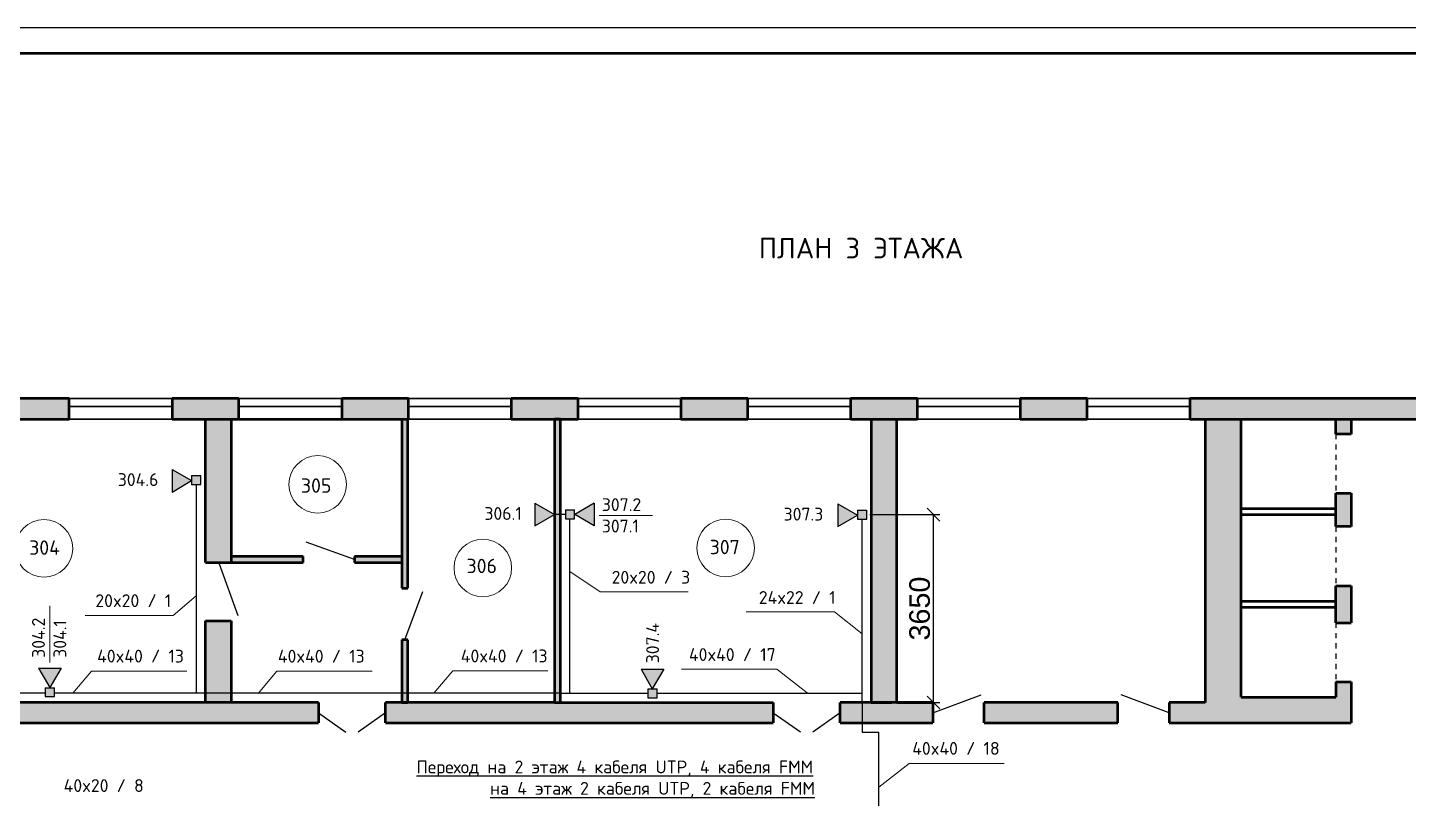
# Model space of a CAD drawing. Header units: millimetres. Extents: x -1090 to -245, y 2149 to 3399.
# Drawn here: x -817.8 to -549.2, y 2593.1 to 2743.1 of the extents above; entities that cross this region are included whole.
import ezdxf

# ---------------------------------------------------------------- set-up
doc = ezdxf.new("R2010")
doc.units = ezdxf.units.MM
doc.linetypes.add('JIS_02_1.0', pattern=[2, 1, -1])
for name, color, linetype, lineweight in [('LAN SKS', 200, 'Continuous', 25), ('lines', 246, 'Continuous', 9), ('Names', 40, 'Continuous', 13), ('NUM Room', 13, 'Continuous', 13), ('Окна', 2, 'Continuous', 30), ('Стенки', 3, 'Continuous', 50)]:
    doc.layers.add(name, color=color, linetype=linetype, lineweight=lineweight)
for name, color, linetype in [('Ramka', 7, 'Continuous'), ('rozetki', 7, 'Continuous'), ('размеры', 130, 'Continuous')]:
    doc.layers.add(name, color=color, linetype=linetype)
doc.styles.add('lenka', font='isocpeur.ttf')
doc.styles.get("Standard").update_dxf_attribs({"font": 'arial.ttf'})
doc.dimstyles.new('100', dxfattribs={"dimtxt": 4, "dimasz": 2.5, "dimexe": 1.25, "dimexo": 0.625, "dimtad": 1, "dimdec": 0, "dimlfac": 100, "dimtxsty": 'Standard', "dimblk": 'OBLIQUE', "dimcen": 2.5, "dimadec": 0, "dimazin": 0, "dimtfac": 1, "dimtdec": 0, "dimtmove": 0, "dimatfit": 3, "dimldrblk": 'OPEN90', "dimfxl": 1, "dimarcsym": 0})

# ---------------------------------------------------------------- blocks, each defined once
blk = doc.blocks.new('_Oblique')
at = {"color": 0, "linetype": 'ByBlock', "lineweight": -2}
blk.add_line((-0.5, -0.5), (0.5, 0.5), dxfattribs=at)
blk = doc.blocks.new('*D36')
at = {"layer": 'размеры', "color": 0, "lineweight": -2, "transparency": 16777216}
for p, q in [((-653.94, 2648.3), (-640.33, 2648.3)), ((-641.58, 2611.77), (-641.58, 2648.3)), ((-648.07, 2611.77), (-640.33, 2611.77))]:
    blk.add_line(p, q, dxfattribs=at)
at = {"layer": 'размеры', "color": 0, "lineweight": -2, "transparency": 16777216, "xscale": 2.5, "yscale": 2.5, "zscale": 2.5}
for p, rotation in [((-641.58, 2648.3), 90), ((-641.58, 2611.77), 270)]:
    blk.add_blockref('_Oblique', p, dxfattribs=dict(at, rotation=rotation))
at = {"layer": 'размеры', "color": 0, "transparency": 16777216, "insert": (-644.25, 2630.03), "char_height": 4, "attachment_point": 5, "rotation": 90}
blk.add_mtext('3650', dxfattribs=at)
blk = doc.blocks.new('_Open90')
at = {"color": 0, "linetype": 'ByBlock', "lineweight": -2}
for p, q in [((0, 0), (-1, 0)), ((-0.5, 0.5), (0, 0)), ((0, 0), (-0.5, -0.5))]:
    blk.add_line(p, q, dxfattribs=at)

msp = doc.modelspace()

# ---------------------------------------------------------------- hatches: boundary and pattern name
at = {"ltscale": 60}
h = msp.add_hatch(dxfattribs=at)
h.set_pattern_fill('ANSI35', color=0, scale=0.7, style=0)
h.set_pattern_definition([(45, (-878.657, 2585.9686), (-3.14309, 3.14309), []), (45, (-875.514, 2585.9686), (-3.14309, 3.14309), [5.55625, -1.11125, 0, -1.11125])])
edge = h.paths.add_edge_path()
edge.add_line((-908.688, 2666.773), (-908.688, 2670.773))
edge.add_arc((-899.803, 2621.673), 49.897, 100.25723, 168.439)
edge.add_line((-948.688, 2631.673), (-947.188, 2631.673))
edge.add_line((-947.188, 2631.673), (-944.688, 2631.673))
edge.add_arc((-899.827, 2621.673), 45.962, 101.11588, 167.43367, ccw=False)
h.paths.add_polyline_path([(-875.688, 2670.773), (-888.688, 2670.773), (-888.688, 2666.773), (-875.688, 2666.773)])
h.paths.add_polyline_path([(-842.688, 2670.773), (-855.688, 2670.773), (-855.688, 2666.773), (-842.688, 2666.773)])
h.paths.add_polyline_path([(-809.688, 2670.773), (-822.688, 2670.773), (-822.688, 2666.773), (-809.688, 2666.773)])
h.paths.add_polyline_path([(-776.688, 2670.773), (-789.688, 2670.773), (-789.688, 2666.773), (-776.688, 2666.773)])
h.paths.add_polyline_path([(-743.688, 2670.773), (-756.688, 2670.773), (-756.688, 2666.773), (-743.688, 2666.773)])
h.paths.add_polyline_path([(-710.688, 2670.773), (-723.688, 2670.773), (-723.688, 2666.773), (-710.688, 2666.773)])
h.paths.add_polyline_path([(-677.688, 2670.773), (-690.688, 2670.773), (-690.688, 2666.773), (-677.688, 2666.773)])
h.paths.add_polyline_path([(-644.688, 2670.773), (-657.688, 2670.773), (-657.688, 2666.773), (-644.688, 2666.773)])
h.paths.add_polyline_path([(-611.688, 2670.773), (-624.688, 2670.773), (-624.688, 2666.773), (-611.688, 2666.773)])
h.paths.add_polyline_path([(-545.688, 2670.773), (-578.688, 2670.773), (-591.688, 2670.773), (-591.688, 2666.773), (-588.688, 2666.773), (-578.688, 2666.773), (-545.688, 2666.773)])
h.paths.add_polyline_path([(-512.688, 2670.773), (-525.688, 2670.773), (-525.688, 2666.773), (-512.688, 2666.773)])
h.paths.add_polyline_path([(-479.688, 2670.773), (-492.688, 2670.773), (-492.688, 2666.773), (-479.688, 2666.773)])
h.paths.add_polyline_path([(-446.688, 2670.773), (-459.688, 2670.773), (-459.688, 2666.773), (-446.688, 2666.773)])
edge = h.paths.add_edge_path()
edge.add_line((-426.688, 2670.773), (-426.688, 2666.773))
edge.add_arc((-435.55, 2621.673), 45.962, 12.56633, 78.88412, ccw=False)
edge.add_line((-390.688, 2631.673), (-386.688, 2631.673))
edge.add_arc((-435.573, 2621.673), 49.897, 11.561, 79.74277)
h.paths.add_polyline_path([(-386.774, 2611.673), (-386.688, 2611.673), (-386.688, 2622.673), (-390.688, 2622.673), (-390.688, 2611.673), (-438.888, 2611.673), (-438.888, 2607.673), (-386.774, 2607.951), (-386.774, 2611.858)])
edge = h.paths.add_edge_path()
edge.add_line((-386.688, 2561.873), (-388.188, 2561.873))
edge.add_line((-388.188, 2561.873), (-390.688, 2561.873))
edge.add_arc((-437.98, 2571.873), 48.337, 283.50918, 348.06047, ccw=False)
edge.add_line((-426.688, 2524.873), (-426.688, 2520.873))
edge.add_arc((-437.951, 2571.873), 52.229, 282.45295, 348.96169)
h.paths.add_polyline_path([(-446.688, 2524.873), (-459.688, 2524.873), (-459.688, 2520.873), (-446.688, 2520.873)])
h.paths.add_polyline_path([(-479.688, 2524.873), (-492.688, 2524.873), (-492.688, 2520.873), (-479.688, 2520.873)])
h.paths.add_polyline_path([(-512.688, 2524.873), (-525.688, 2524.873), (-525.688, 2520.873), (-512.688, 2520.873)])
h.paths.add_polyline_path([(-547.688, 2524.873), (-560.688, 2524.873), (-560.688, 2520.873), (-547.688, 2520.873)])
h.paths.add_polyline_path([(-580.688, 2524.873), (-593.688, 2524.873), (-593.688, 2520.873), (-580.688, 2520.873)])
h.paths.add_polyline_path([(-613.688, 2524.873), (-617.688, 2524.873), (-626.688, 2524.873), (-626.688, 2520.873), (-613.688, 2520.873)])
h.paths.add_polyline_path([(-646.688, 2524.873), (-659.688, 2524.873), (-659.688, 2520.873), (-646.688, 2520.873)])
h.paths.add_polyline_path([(-679.688, 2524.873), (-692.688, 2524.873), (-692.688, 2520.873), (-679.688, 2520.873)])
h.paths.add_polyline_path([(-712.688, 2524.873), (-725.688, 2524.873), (-725.688, 2520.873), (-712.688, 2520.873)])
h.paths.add_polyline_path([(-745.688, 2524.873), (-758.688, 2524.873), (-758.688, 2520.873), (-745.688, 2520.873)])
h.paths.add_polyline_path([(-778.688, 2524.873), (-791.688, 2524.873), (-791.688, 2520.873), (-778.688, 2520.873)])
h.paths.add_polyline_path([(-811.688, 2524.873), (-824.688, 2524.873), (-824.688, 2520.873), (-811.688, 2520.873)])
h.paths.add_polyline_path([(-844.688, 2524.873), (-857.688, 2524.873), (-857.688, 2520.873), (-844.688, 2520.873)])
h.paths.add_polyline_path([(-877.688, 2524.873), (-890.688, 2524.873), (-890.688, 2520.873), (-877.688, 2520.873)])
edge = h.paths.add_edge_path()
edge.add_line((-944.688, 2561.873), (-948.688, 2561.873))
edge.add_arc((-896.78, 2571.873), 52.862, 190.90438, 254.74613)
edge.add_line((-910.688, 2520.873), (-910.688, 2522.873))
edge.add_line((-910.688, 2522.873), (-910.688, 2524.873))
edge.add_arc((-896.674, 2571.873), 49.045, 191.76479, 253.3962, ccw=False)
h.paths.add_polyline_path([(-399.107, 2585.873), (-399.107, 2581.969), (-390.688, 2581.873), (-390.688, 2570.873), (-386.688, 2570.873), (-386.688, 2594.865), (-390.774, 2622.858), (-390.751, 2586.058)])
h.paths.add_polyline_path([(-906.635, 2585.921), (-906.635, 2582.017), (-893.657, 2581.873), (-893.657, 2585.873)])
h.paths.add_polyline_path([(-906.635, 2582.017), (-906.635, 2585.921), (-944.78, 2586.058), (-944.774, 2622.858), (-948.774, 2622.858), (-948.688, 2570.873), (-944.688, 2570.873), (-944.688, 2581.873)])
h = msp.add_hatch(dxfattribs=at)
h.set_pattern_fill('ANSI35', color=0, scale=0.7, style=0)
h.paths.add_polyline_path([(-899.818, 2611.769), (-944.693, 2611.769), (-944.693, 2622.769), (-948.693, 2622.769), (-948.693, 2611.769), (-948.756, 2611.769), (-948.756, 2607.769), (-946.693, 2607.769), (-916.328, 2607.769), (-899.818, 2607.769)])
h.paths.add_polyline_path([(-870.693, 2611.769), (-886.818, 2611.769), (-886.818, 2607.769), (-870.693, 2607.769)])
h.paths.add_polyline_path([(-761.191, 2611.769), (-811.643, 2611.769), (-857.693, 2611.769), (-857.693, 2607.769), (-811.643, 2607.769), (-761.191, 2607.768)])
h.paths.add_polyline_path([(-672.747, 2611.769), (-715.293, 2611.769), (-748.191, 2611.768), (-748.191, 2607.769), (-672.747, 2607.769)])
h.paths.add_polyline_path([(-655.465, 2611.769), (-659.747, 2611.769), (-659.747, 2607.769), (-655.465, 2607.769)])
h.paths.add_polyline_path([(-641.693, 2611.769), (-648.693, 2611.769), (-655.465, 2611.769), (-655.465, 2611.769), (-655.465, 2607.769), (-641.693, 2607.769)])
h.paths.add_polyline_path([(-605.693, 2611.769), (-631.693, 2611.769), (-631.693, 2607.769), (-605.693, 2607.769)])
h.paths.add_polyline_path([(-560.306, 2615.769), (-563.306, 2615.769), (-563.306, 2612.769), (-581.693, 2612.769), (-581.693, 2666.869), (-588.693, 2666.869), (-588.693, 2611.769), (-595.693, 2611.769), (-595.693, 2607.769), (-560.306, 2607.769)])
h.paths.add_polyline_path([(-560.306, 2634.469), (-563.306, 2634.469), (-563.306, 2631.469), (-563.306, 2627.269), (-560.306, 2627.269)], flags=17)
h.paths.add_polyline_path([(-560.306, 2652.469), (-563.306, 2652.469), (-563.306, 2649.469), (-563.306, 2645.969), (-560.306, 2645.969)])
h.paths.add_polyline_path([(-560.306, 2666.869), (-563.306, 2666.869), (-563.306, 2663.969), (-560.306, 2663.969)], flags=17)
h.paths.add_polyline_path([(-485.893, 2666.869), (-490.893, 2666.869), (-490.893, 2628.769), (-485.893, 2628.769)])
h.paths.add_polyline_path([(-485.893, 2622.769), (-490.893, 2622.769), (-490.893, 2607.769), (-475.893, 2607.769), (-448.893, 2607.769), (-448.893, 2611.769), (-465.893, 2611.769), (-485.893, 2611.769)])
h.paths.add_polyline_path([(-409.107, 2585.969), (-499.693, 2585.969), (-529.693, 2585.969), (-529.693, 2581.969), (-499.693, 2581.969), (-417.393, 2581.969), (-409.107, 2581.969), (-409.107, 2583.969)])
h.paths.add_polyline_path([(-542.693, 2585.969), (-588.693, 2585.969), (-623.991, 2585.969), (-627.545, 2581.969), (-575.693, 2581.969), (-558.693, 2581.969), (-542.693, 2581.969)])
h.paths.add_polyline_path([(-623.991, 2585.969), (-634.993, 2585.969), (-634.993, 2581.969), (-627.545, 2581.969)])
h.paths.add_polyline_path([(-647.993, 2585.969), (-652.215, 2585.969), (-652.215, 2581.983), (-647.993, 2581.983)])
h.paths.add_polyline_path([(-652.215, 2585.969), (-660.081, 2585.969), (-657.493, 2581.983), (-652.215, 2581.983)])
h.paths.add_polyline_path([(-660.081, 2585.969), (-668.377, 2585.969), (-668.377, 2581.983), (-657.493, 2581.983)])
h.paths.add_polyline_path([(-683.377, 2585.955), (-683.377, 2585.969), (-878.657, 2585.955), (-878.657, 2581.982), (-683.377, 2581.994), (-683.377, 2581.982)])
h.paths.add_polyline_path([(-878.657, 2585.955), (-878.657, 2585.969), (-878.657, 2581.969), (-878.657, 2581.982)])
h = msp.add_hatch(dxfattribs=at)
h.set_pattern_fill('ANSI35', color=0, scale=0.7, style=0)
h.paths.add_polyline_path([(-909.693, 2647.661), (-910.893, 2647.661), (-910.893, 2629.769), (-909.693, 2629.769)])
h.paths.add_polyline_path([(-909.693, 2619.769), (-910.893, 2619.769), (-910.893, 2611.769), (-909.693, 2611.769)])
h.paths.add_polyline_path([(-877.693, 2666.869), (-878.893, 2666.869), (-878.893, 2613.57), (-877.693, 2613.57)])
h.paths.add_polyline_path([(-877.693, 2613.57), (-878.893, 2613.57), (-878.893, 2611.769), (-877.693, 2611.769)])
h.paths.add_polyline_path([(-846.093, 2666.869), (-847.293, 2666.869), (-847.293, 2627.669), (-847.293, 2613.57), (-846.093, 2613.57), (-846.093, 2628.869), (-846.093, 2632.374), (-846.11, 2632.384), (-846.093, 2632.393)])
h.paths.add_polyline_path([(-846.093, 2613.57), (-847.293, 2613.57), (-847.293, 2611.769), (-846.093, 2611.769)])
h.paths.add_polyline_path([(-778.193, 2666.869), (-783.193, 2666.869), (-783.193, 2638.969), (-778.193, 2638.969), (-778.193, 2640.169)])
h.paths.add_polyline_path([(-778.193, 2627.669), (-783.193, 2627.669), (-783.193, 2613.57), (-778.193, 2613.57)])
h.paths.add_polyline_path([(-778.193, 2613.57), (-783.193, 2613.57), (-783.193, 2611.769), (-780.693, 2611.769), (-778.193, 2611.769)])
h.paths.add_polyline_path([(-764.193, 2640.169), (-778.193, 2640.169), (-778.193, 2638.969), (-764.193, 2638.969)])
h.paths.add_polyline_path([(-744.993, 2640.169), (-754.193, 2640.169), (-754.193, 2638.969), (-744.993, 2638.969)])
h.paths.add_polyline_path([(-743.793, 2666.869), (-744.993, 2666.869), (-744.993, 2633.969), (-743.793, 2633.969)])
h.paths.add_polyline_path([(-743.793, 2623.969), (-744.993, 2623.969), (-744.993, 2613.57), (-743.793, 2613.57)])
h.paths.add_polyline_path([(-743.793, 2613.57), (-744.993, 2613.57), (-744.993, 2611.769), (-743.793, 2611.769)])
h.paths.add_polyline_path([(-714.093, 2666.869), (-715.293, 2666.869), (-715.293, 2648.343), (-714.093, 2648.343)])
h.paths.add_polyline_path([(-714.093, 2648.343), (-715.291, 2648.343), (-715.293, 2648.342), (-715.293, 2613.57), (-714.093, 2613.57)])
h.paths.add_polyline_path([(-714.093, 2613.57), (-715.293, 2613.57), (-715.293, 2611.769), (-714.093, 2611.769)])
h.paths.add_polyline_path([(-648.693, 2666.869), (-653.693, 2666.869), (-653.693, 2611.769), (-649.693, 2611.769), (-648.693, 2611.769)])
h.paths.add_polyline_path([(-451.893, 2642.969), (-453.093, 2642.969), (-453.093, 2637.969), (-484.121, 2637.969), (-484.121, 2636.769), (-453.093, 2636.769), (-453.093, 2628.769), (-451.893, 2628.769)])
h.paths.add_polyline_path([(-451.893, 2666.869), (-453.093, 2666.869), (-453.093, 2652.969), (-451.893, 2652.969)])
h.paths.add_polyline_path([(-484.121, 2637.969), (-485.893, 2637.969), (-485.893, 2636.769), (-484.121, 2636.769)])
h.paths.add_polyline_path([(-451.893, 2618.769), (-453.093, 2618.769), (-453.093, 2613.541), (-451.893, 2613.541)])
h.paths.add_polyline_path([(-451.893, 2613.541), (-453.093, 2613.541), (-453.093, 2611.769), (-451.893, 2611.769)])
at = {"layer": 'rozetki', "lineweight": 9}
h = msp.add_hatch(color=0, dxfattribs=at)
h.paths.add_polyline_path([(-910.924, 2647.668), (-914.731, 2649.847), (-914.731, 2645.431)])
h.paths.add_polyline_path([(-903.179, 2649.841), (-906.983, 2647.664), (-906.983, 2647.661), (-903.179, 2645.425)])
h.paths.add_polyline_path([(-881.619, 2657.859), (-885.426, 2660.037), (-885.426, 2655.621)])
h.paths.add_polyline_path([(-850.022, 2647.39), (-853.828, 2649.568), (-853.828, 2645.152)])
h.paths.add_polyline_path([(-842.304, 2634.562), (-846.093, 2632.393), (-846.093, 2632.374), (-842.304, 2630.146)])
h.paths.add_polyline_path([(-842.212, 2654.453), (-846.019, 2652.275), (-842.212, 2650.037)])
h.paths.add_polyline_path([(-811.244, 2618.454), (-815.66, 2618.454), (-813.482, 2614.648)])
h.paths.add_polyline_path([(-789.698, 2657.107), (-789.698, 2652.691), (-785.892, 2654.929)])
h.paths.add_polyline_path([(-715.293, 2648.342), (-719.1, 2650.52), (-719.1, 2646.104)])
h.paths.add_polyline_path([(-707.56, 2650.521), (-711.366, 2648.343), (-707.56, 2646.105)])
h.paths.add_polyline_path([(-696.265, 2614.405), (-694.028, 2618.211), (-698.444, 2618.211)])
h.paths.add_polyline_path([(-656.376, 2648.211), (-660.182, 2650.39), (-660.182, 2645.974)])
h.paths.add_polyline_path([(-477.576, 2641.786), (-481.992, 2641.786), (-479.814, 2637.979)])
h.paths.add_polyline_path([(-421.821, 2662.293), (-425.177, 2659.469), (-421.03, 2657.949)])
h.paths.add_polyline_path([(-411.928, 2618.238), (-416.344, 2618.238), (-414.165, 2614.432)])
h.paths.add_polyline_path([(-425.094, 2535.622), (-425.094, 2531.206), (-421.288, 2533.443)])
h.paths.add_polyline_path([(-494.974, 2532.555), (-498.78, 2534.734), (-498.78, 2530.318)])
h.paths.add_polyline_path([(-616.898, 2557.941), (-620.693, 2555.769), (-620.693, 2555.757), (-616.898, 2553.525)])
h.paths.add_polyline_path([(-665.521, 2534.533), (-661.715, 2536.771), (-665.521, 2538.949)])
h.paths.add_polyline_path([(-715.97, 2531.474), (-720.386, 2531.474), (-718.207, 2527.667)])
h.paths.add_polyline_path([(-743.529, 2554.087), (-743.529, 2558.503), (-747.335, 2556.325)])
h.paths.add_polyline_path([(-718.179, 2579.311), (-720.357, 2575.504), (-715.941, 2575.504)])
h.paths.add_polyline_path([(-849.99, 2542.195), (-853.796, 2544.374), (-853.796, 2539.958)])
h.paths.add_polyline_path([(-853.815, 2571.837), (-853.815, 2567.421), (-850.009, 2569.659)])
h.paths.add_polyline_path([(-918.358, 2581.951), (-920.537, 2578.145), (-916.121, 2578.145)])
h.paths.add_polyline_path([(-881.618, 2531.455), (-886.033, 2531.455), (-883.855, 2527.648)])
at = {"layer": 'rozetki'}
h = msp.add_hatch(color=0, dxfattribs=at)
h.paths.add_polyline_path([(-906.983, 2646.808), (-906.983, 2647.661), (-906.985, 2647.662), (-906.983, 2647.664), (-906.983, 2648.552), (-908.783, 2648.552), (-908.783, 2646.808)])
h.paths.add_polyline_path([(-881.611, 2657.076), (-879.811, 2657.076), (-879.811, 2658.82), (-881.611, 2658.82)])
h.paths.add_polyline_path([(-848.213, 2648.351), (-850.013, 2648.351), (-850.013, 2646.607), (-848.213, 2646.607)])
h.paths.add_polyline_path([(-843.385, 2614.46), (-845.185, 2614.46), (-845.185, 2612.716), (-843.385, 2612.716)])
h.paths.add_polyline_path([(-812.565, 2614.641), (-814.365, 2614.641), (-814.365, 2612.897), (-812.565, 2612.897)])
h.paths.add_polyline_path([(-784.084, 2654.146), (-784.084, 2655.89), (-785.884, 2655.89), (-785.884, 2654.146)])
h.paths.add_polyline_path([(-713.183, 2649.209), (-713.183, 2647.465), (-711.383, 2647.465), (-711.383, 2649.209)])
h.paths.add_polyline_path([(-695.349, 2614.398), (-697.149, 2614.398), (-697.149, 2612.654), (-695.349, 2612.654)])
h.paths.add_polyline_path([(-654.567, 2649.173), (-656.367, 2649.173), (-656.367, 2647.429), (-654.567, 2647.429)])
h.paths.add_polyline_path([(-483.194, 2640.605), (-484.994, 2640.605), (-484.994, 2638.861), (-483.194, 2638.861)])
h.paths.add_polyline_path([(-420.373, 2663.622), (-422.063, 2664.242), (-422.664, 2662.604), (-420.973, 2661.985)])
h.paths.add_polyline_path([(-413.248, 2614.425), (-415.049, 2614.425), (-415.049, 2612.681), (-413.248, 2612.681)])
h.paths.add_polyline_path([(-421.28, 2532.66), (-419.479, 2532.66), (-419.479, 2534.404), (-421.28, 2534.404)])
h.paths.add_polyline_path([(-493.165, 2531.772), (-493.165, 2533.516), (-494.965, 2533.516), (-494.965, 2531.772)])
h.paths.add_polyline_path([(-618.02, 2579.324), (-618.02, 2581.068), (-619.82, 2581.068), (-619.82, 2579.324)])
h.paths.add_polyline_path([(-717.276, 2581.057), (-719.076, 2581.057), (-719.076, 2579.313), (-717.276, 2579.313)])
h.paths.add_polyline_path([(-747.353, 2555.447), (-747.353, 2557.191), (-749.153, 2557.191), (-749.153, 2555.447)])
h.paths.add_polyline_path([(-717.29, 2525.916), (-717.29, 2527.66), (-719.091, 2527.66), (-719.091, 2525.916)])
h.paths.add_polyline_path([(-850, 2570.62), (-850, 2568.876), (-848.2, 2568.876), (-848.2, 2570.62)])
h.paths.add_polyline_path([(-849.982, 2543.156), (-849.982, 2541.412), (-848.182, 2541.412), (-848.182, 2543.156)])
h.paths.add_polyline_path([(-882.938, 2525.897), (-882.938, 2527.641), (-884.738, 2527.641), (-884.738, 2525.897)])
h.paths.add_polyline_path([(-895.653, 2581.082), (-897.453, 2581.082), (-897.453, 2579.338), (-895.653, 2579.338)])

# ---------------------------------------------------------------- linework, layer by layer
at = {"color": 0, "linetype": 'JIS_02_1.0'}
for p, q in [((-563.306, 2663.969), (-563.306, 2652.469)), ((-563.306, 2645.969), (-563.306, 2634.469)), ((-563.306, 2627.269), (-563.306, 2615.769))]:
    msp.add_line(p, q, dxfattribs=at)
at = {"color": 0}
for p, q in [((-754.193, 2639.569), (-763.601, 2642.96)), ((-780.604, 2638.899), (-776.873, 2628.695)), ((-744.393, 2623.969), (-740.906, 2633.341)), ((-641.693, 2609.769), (-632.321, 2613.257)), ((-595.693, 2609.769), (-605.064, 2613.26)), ((-761.191, 2609.749), (-755.871, 2606.013)), ((-748.191, 2609.749), (-753.497, 2605.996)), ((-672.747, 2609.769), (-667.425, 2606.038)), ((-659.747, 2609.769), (-665.046, 2606.004))]:
    msp.add_line(p, q, dxfattribs=at)
at = {"layer": 'LAN SKS', "color": 0}
for p, q in [((-784.995, 2654.146), (-784.995, 2613.57)), ((-713.183, 2648.343), (-715.295, 2648.343)), ((-712.292, 2613.57), (-712.292, 2647.465)), ((-655.465, 2611.769), (-655.465, 2647.429)), ((-814.365, 2613.57), (-843.385, 2613.57)), ((-714.093, 2613.57), (-812.565, 2613.57)), ((-714.093, 2613.57), (-697.149, 2613.57)), ((-695.349, 2613.57), (-655.465, 2613.57)), ((-655.465, 2611.769), (-655.465, 2605.996)), ((-655.465, 2605.996), (-652.215, 2605.996)), ((-652.215, 2580.193), (-652.215, 2605.996))]:
    msp.add_line(p, q, dxfattribs=at)
at = {"layer": 'lines', "color": 0}
for p, q in [((-706.631, 2648.131), (-696.218, 2648.131)), ((-706.438, 2633.317), (-712.341, 2637.257)), ((-789.443, 2628.701), (-784.995, 2632.509)), ((-706.438, 2633.317), (-689.267, 2633.317)), ((-813.467, 2619.518), (-813.467, 2630.594)), ((-806.614, 2628.701), (-789.443, 2628.701)), ((-677.999, 2629.377), (-660.828, 2629.377)), ((-660.828, 2629.377), (-655.465, 2625.135)), ((-805.36, 2617.86), (-809.001, 2613.539)), ((-805.36, 2617.86), (-786.833, 2617.86)), ((-769.298, 2617.842), (-772.939, 2613.522)), ((-769.298, 2617.842), (-750.771, 2617.842)), ((-735.099, 2617.89), (-738.74, 2613.57)), ((-735.099, 2617.89), (-716.572, 2617.89)), ((-690.578, 2618.265), (-672.051, 2618.265)), ((-672.051, 2618.265), (-666.157, 2613.664)), ((-646.321, 2599.91), (-652.215, 2595.309)), ((-627.794, 2599.91), (-646.321, 2599.91))]:
    msp.add_line(p, q, dxfattribs=at)
at = {"layer": 'NUM Room', "color": 0}
for centre in [(-761.34, 2654.191), (-814.61, 2641.735), (-682.009, 2641.836), (-729.237, 2637.928)]:
    msp.add_circle(centre, 5.6, dxfattribs=at)
at = {"layer": 'Ramka', "color": 0, "linetype": 'Continuous'}
msp.add_line((-1086.198, 2743.056), (-245.198, 2743.056), dxfattribs=at)
at = {"layer": 'Ramka', "color": 0, "lineweight": 50}
msp.add_line((-1066.198, 2738.056), (-250.198, 2738.056), dxfattribs=at)
at = {"layer": 'rozetki', "color": 0}
for p, q in [((-789.698, 2657.107), (-789.698, 2652.691)), ((-789.698, 2657.107), (-785.892, 2654.929)), ((-789.698, 2652.691), (-785.892, 2654.929)), ((-785.884, 2655.89), (-785.884, 2654.146)), ((-785.884, 2655.89), (-784.084, 2655.89)), ((-785.884, 2654.146), (-784.084, 2654.146)), ((-784.084, 2654.146), (-784.084, 2655.89)), ((-719.1, 2650.52), (-719.1, 2646.104)), ((-719.1, 2650.52), (-715.293, 2648.342)), ((-713.183, 2649.209), (-711.383, 2649.209)), ((-713.183, 2649.209), (-713.183, 2647.465)), ((-711.383, 2647.465), (-711.383, 2649.209)), ((-707.56, 2650.521), (-711.366, 2648.343)), ((-707.56, 2650.521), (-707.56, 2646.105)), ((-660.182, 2650.39), (-660.182, 2645.974)), ((-660.182, 2650.39), (-656.376, 2648.211)), ((-656.367, 2649.173), (-656.367, 2647.429)), ((-656.367, 2649.173), (-654.567, 2649.173)), ((-654.567, 2647.429), (-654.567, 2649.173)), ((-719.1, 2646.104), (-715.293, 2648.342)), ((-713.183, 2647.465), (-711.383, 2647.465)), ((-707.56, 2646.105), (-711.366, 2648.343)), ((-660.182, 2645.974), (-656.376, 2648.211)), ((-656.367, 2647.429), (-654.567, 2647.429)), ((-815.66, 2618.454), (-811.244, 2618.454)), ((-815.66, 2618.454), (-813.482, 2614.648)), ((-811.244, 2618.454), (-813.482, 2614.648)), ((-698.444, 2618.211), (-694.028, 2618.211)), ((-698.444, 2618.211), (-696.265, 2614.405)), ((-694.028, 2618.211), (-696.265, 2614.405)), ((-814.365, 2614.641), (-814.365, 2612.897)), ((-814.365, 2614.641), (-812.565, 2614.641)), ((-812.565, 2612.897), (-812.565, 2614.641)), ((-697.149, 2614.398), (-697.149, 2612.654)), ((-697.149, 2614.398), (-695.349, 2614.398)), ((-695.349, 2612.654), (-695.349, 2614.398)), ((-814.365, 2612.897), (-812.565, 2612.897)), ((-697.149, 2612.654), (-695.349, 2612.654))]:
    msp.add_line(p, q, dxfattribs=at)
at = {"layer": 'Окна', "color": 0}
for p, q in [((-809.693, 2670.869), (-789.693, 2670.869)), ((-776.693, 2670.869), (-756.693, 2670.869)), ((-743.693, 2670.869), (-723.693, 2670.869)), ((-710.693, 2670.869), (-690.693, 2670.869)), ((-677.693, 2670.869), (-657.693, 2670.869)), ((-644.693, 2670.869), (-624.693, 2670.869)), ((-611.693, 2670.869), (-591.693, 2670.869)), ((-809.693, 2669.369), (-789.693, 2669.369)), ((-776.693, 2669.369), (-756.693, 2669.369)), ((-743.693, 2669.369), (-723.693, 2669.369)), ((-710.693, 2669.369), (-690.693, 2669.369)), ((-677.693, 2669.369), (-657.693, 2669.369)), ((-644.693, 2669.369), (-624.693, 2669.369)), ((-611.693, 2669.369), (-591.693, 2669.369)), ((-789.693, 2666.869), (-809.693, 2666.869)), ((-756.693, 2666.869), (-776.693, 2666.869)), ((-723.693, 2666.869), (-743.693, 2666.869)), ((-690.693, 2666.869), (-710.693, 2666.869)), ((-657.693, 2666.869), (-677.693, 2666.869)), ((-624.693, 2666.869), (-644.693, 2666.869)), ((-591.693, 2666.869), (-611.693, 2666.869))]:
    msp.add_line(p, q, dxfattribs=at)
at = {"layer": 'Стенки', "color": 0}
for p, q in [((-809.693, 2670.869), (-822.693, 2670.869)), ((-809.693, 2666.869), (-809.693, 2670.869)), ((-789.693, 2670.869), (-789.693, 2666.869)), ((-776.693, 2670.869), (-789.693, 2670.869)), ((-776.693, 2666.869), (-776.693, 2670.869)), ((-756.693, 2670.869), (-756.693, 2666.869)), ((-743.693, 2670.869), (-756.693, 2670.869)), ((-743.693, 2666.869), (-743.693, 2670.869)), ((-723.693, 2670.869), (-723.693, 2666.869)), ((-710.693, 2670.869), (-723.693, 2670.869)), ((-710.693, 2666.869), (-710.693, 2670.869)), ((-690.693, 2670.869), (-690.693, 2666.869)), ((-677.693, 2670.869), (-690.693, 2670.869)), ((-677.693, 2666.869), (-677.693, 2670.869)), ((-657.693, 2670.869), (-657.693, 2666.869)), ((-644.693, 2670.869), (-657.693, 2670.869)), ((-644.693, 2666.869), (-644.693, 2670.869)), ((-624.693, 2670.869), (-624.693, 2666.869)), ((-611.693, 2670.869), (-624.693, 2670.869)), ((-611.693, 2666.869), (-611.693, 2670.869)), ((-591.693, 2670.869), (-591.693, 2666.869)), ((-578.693, 2670.869), (-591.693, 2670.869)), ((-545.693, 2670.869), (-578.693, 2670.869)), ((-822.693, 2666.869), (-809.693, 2666.869)), ((-789.693, 2666.869), (-776.693, 2666.869)), ((-784.693, 2666.869), (-777.693, 2666.869)), ((-783.193, 2638.969), (-783.193, 2666.869)), ((-778.193, 2666.869), (-778.193, 2639.319)), ((-778.193, 2666.869), (-744.993, 2666.869)), ((-756.693, 2666.869), (-743.693, 2666.869)), ((-744.993, 2666.869), (-744.993, 2633.969)), ((-743.793, 2633.969), (-743.793, 2666.869)), ((-723.693, 2666.869), (-710.693, 2666.869)), ((-714.093, 2666.869), (-715.293, 2666.869)), ((-715.293, 2666.869), (-715.293, 2611.769)), ((-714.093, 2611.769), (-714.093, 2666.869)), ((-690.693, 2666.869), (-677.693, 2666.869)), ((-657.693, 2666.869), (-644.693, 2666.869)), ((-653.693, 2666.869), (-653.693, 2611.769)), ((-648.693, 2611.769), (-648.693, 2666.869)), ((-624.693, 2666.869), (-611.693, 2666.869)), ((-591.693, 2666.869), (-578.693, 2666.869)), ((-591.693, 2666.869), (-588.693, 2666.869)), ((-588.693, 2666.869), (-588.693, 2611.769)), ((-581.693, 2612.769), (-581.693, 2666.869)), ((-581.693, 2666.869), (-579.693, 2666.869)), ((-578.693, 2666.869), (-545.693, 2666.869)), ((-563.306, 2663.969), (-563.306, 2666.869)), ((-560.306, 2666.869), (-560.306, 2663.969)), ((-556.693, 2666.869), (-553.693, 2666.869)), ((-560.306, 2663.969), (-563.306, 2663.969)), ((-563.306, 2645.969), (-563.306, 2652.469)), ((-563.306, 2649.469), (-563.306, 2652.469)), ((-563.306, 2652.469), (-560.306, 2652.469)), ((-560.306, 2652.469), (-560.306, 2645.969)), ((-783.193, 2648.869), (-783.193, 2650.069)), ((-581.693, 2648.869), (-581.693, 2649.469)), ((-581.693, 2649.469), (-563.306, 2649.469)), ((-563.306, 2648.269), (-581.693, 2648.269)), ((-560.306, 2645.969), (-563.306, 2645.969)), ((-783.193, 2638.969), (-778.193, 2638.969)), ((-764.193, 2640.169), (-778.193, 2640.169)), ((-778.193, 2640.169), (-778.193, 2638.969)), ((-778.193, 2638.969), (-764.193, 2638.969)), ((-764.193, 2638.969), (-764.193, 2640.169)), ((-744.993, 2640.169), (-754.193, 2640.169)), ((-754.193, 2640.169), (-754.193, 2638.969)), ((-754.193, 2638.969), (-744.993, 2638.969)), ((-744.993, 2638.969), (-744.993, 2633.969)), ((-744.993, 2633.969), (-743.793, 2633.969)), ((-563.306, 2627.269), (-563.306, 2634.469)), ((-563.306, 2631.469), (-563.306, 2634.469)), ((-563.306, 2634.469), (-560.306, 2634.469)), ((-560.306, 2634.469), (-560.306, 2627.269)), ((-581.693, 2630.869), (-581.693, 2631.469)), ((-581.693, 2631.469), (-563.306, 2631.469)), ((-563.306, 2630.269), (-581.693, 2630.269)), ((-783.193, 2611.769), (-783.193, 2627.669)), ((-783.193, 2627.669), (-778.193, 2627.669)), ((-778.193, 2627.669), (-778.193, 2611.769)), ((-563.306, 2627.269), (-560.306, 2627.269)), ((-744.993, 2623.969), (-744.993, 2611.769)), ((-743.793, 2623.969), (-744.993, 2623.969)), ((-743.793, 2611.769), (-743.793, 2623.969)), ((-563.306, 2615.769), (-560.306, 2615.769)), ((-563.306, 2615.769), (-563.306, 2612.769)), ((-560.306, 2615.769), (-560.306, 2607.769)), ((-811.643, 2611.769), (-857.693, 2611.769)), ((-761.191, 2611.769), (-811.643, 2611.769)), ((-780.693, 2611.769), (-784.693, 2611.769)), ((-761.191, 2611.768), (-761.191, 2607.768)), ((-715.293, 2611.769), (-748.191, 2611.768)), ((-748.191, 2607.768), (-748.191, 2611.768)), ((-744.993, 2611.769), (-743.793, 2611.769)), ((-715.293, 2611.769), (-672.747, 2611.769)), ((-672.747, 2611.769), (-672.747, 2607.769)), ((-641.693, 2611.769), (-659.747, 2611.769)), ((-659.747, 2607.769), (-659.747, 2611.769)), ((-653.693, 2611.769), (-649.693, 2611.769)), ((-648.693, 2611.769), (-641.693, 2611.769)), ((-641.693, 2611.769), (-641.693, 2607.769)), ((-605.693, 2611.769), (-631.693, 2611.769)), ((-631.693, 2607.769), (-631.693, 2611.769)), ((-605.693, 2607.769), (-605.693, 2611.769)), ((-588.693, 2611.769), (-595.693, 2611.769)), ((-588.693, 2611.769), (-595.693, 2611.769)), ((-595.693, 2611.769), (-595.693, 2607.769)), ((-588.693, 2611.769), (-588.693, 2611.769)), ((-581.693, 2612.769), (-563.306, 2612.769)), ((-857.693, 2607.769), (-811.643, 2607.769)), ((-811.643, 2607.769), (-761.191, 2607.768)), ((-748.191, 2607.769), (-672.747, 2607.769)), ((-659.747, 2607.769), (-641.693, 2607.769)), ((-631.693, 2607.769), (-605.693, 2607.769)), ((-595.693, 2607.769), (-560.306, 2607.769))]:
    msp.add_line(p, q, dxfattribs=at)

# ---------------------------------------------------------------- texts
at = {"color": 7, "insert": (-675.543, 2702.158), "char_height": 4, "width": 149.63328, "attachment_point": 1, "style": 'lenka'}
msp.add_mtext('{\\C256;ПЛАН 3 ЭТАЖА}', dxfattribs=at)
at = {"color": 0, "insert": (-742.147, 2600.469), "char_height": 2.5, "width": 397.20356, "attachment_point": 1, "style": 'lenka'}
msp.add_mtext('{\\LПереход на 2 этаж 4 кабеля UTP, 4 кабеля FMM\\P}         {\\Lна 4 этаж 2 кабеля UTP, 2 кабеля FMM}', dxfattribs=at)
at = {"layer": 'Names', "color": 0, "char_height": 2.5, "style": 'lenka'}
for s, insert, width, attachment_point in [('304.6', (-800.247, 2656.366), 2.64715, 1), ('307.2\\P307.1', (-706.087, 2651.5), 2.64715, 1), ('306.1', (-728.925, 2649.779), 2.64715, 1), ('307.3', (-670.72, 2649.648), 2.64715, 1), ('20x20 / 3', (-704.177, 2637.371), 14.82511, 1), ('20x20 / 1', (-804.607, 2632.813), 15.18283, 1), ('24x22 / 1', (-675.545, 2633.428), 14.71956, 1), ('40x40 / 13', (-804.257, 2622.029), 17.40508, 1), ('40x40 / 13', (-769.099, 2622.011), 17.2419, 1), ('40x40 / 13', (-733.522, 2622.059), 16.33277, 1), ('40x40 / 17', (-689.136, 2622.33), 17.25317, 1), ('40x40 / 18', (-628.694, 2604.079), 19.20439, 3), ('40x20 / 8', (-810.771, 2596.84), 16.90326, 1)]:
    msp.add_mtext(s, dxfattribs=dict(at, insert=insert, width=width, attachment_point=attachment_point))
at = {"layer": 'Names', "color": 0, "char_height": 2.5, "width": 2.64715, "attachment_point": 1, "rotation": 90, "style": 'lenka'}
for s, insert in [('304.2\\P304.1', (-816.924, 2620.451)), ('307.4', (-697.456, 2619.39))]:
    msp.add_mtext(s, dxfattribs=dict(at, insert=insert))
at = {"layer": 'NUM Room', "color": 0, "char_height": 2.8, "attachment_point": 1, "style": 'lenka'}
for s, insert, width in [('305', (-764.618, 2655.359), 9.87054), ('304', (-817.485, 2643.295), 7.95348), ('307', (-685.109, 2643.402), 9.80148), ('306', (-732.399, 2639.721), 9.87054)]:
    msp.add_mtext(s, dxfattribs=dict(at, insert=insert, width=width))

# ---------------------------------------------------------------- dimensions: what is measured, and where the dimension line sits
at = {"layer": 'размеры', "color": 0}
dim = msp.add_linear_dim(base=(-641.578, 2648.301), p1=(-648.693, 2611.769), p2=(-654.567, 2648.301), angle=90, text='3650', dimstyle='100', dxfattribs=at)
dim.commit()
dim.dimension.update_dxf_attribs({"geometry": '*D36', "text_midpoint": (-644.247, 2630.035)})

doc.saveas('drawing.dxf')
